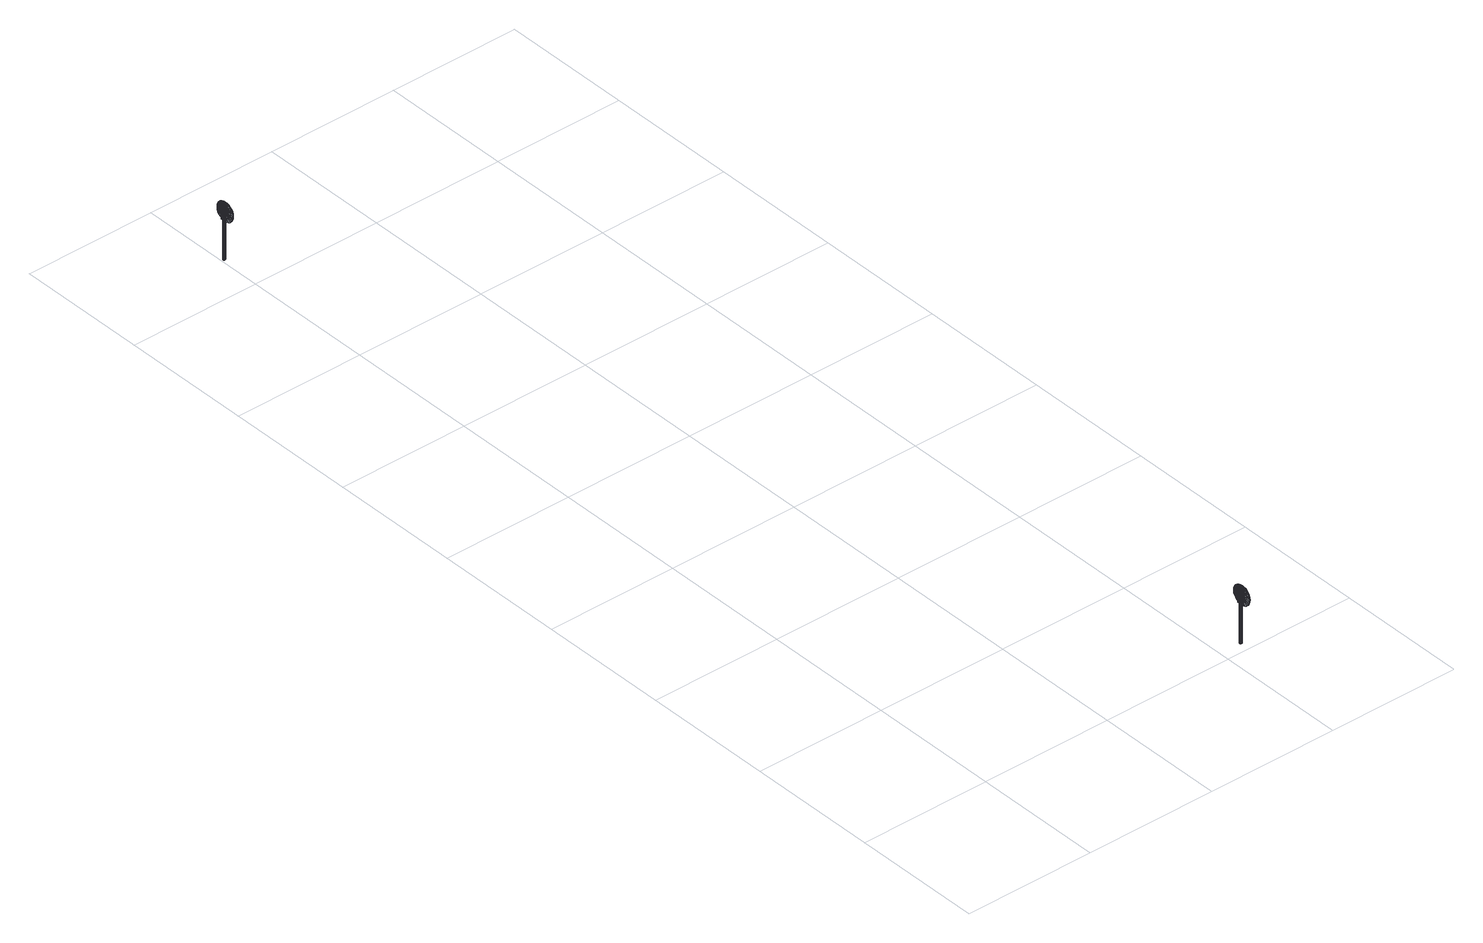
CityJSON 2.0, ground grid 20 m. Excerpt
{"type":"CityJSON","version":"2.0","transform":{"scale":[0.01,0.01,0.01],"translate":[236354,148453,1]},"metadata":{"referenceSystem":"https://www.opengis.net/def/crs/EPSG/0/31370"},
"CityObjects":{
"object1":{"type":"GenericCityObject","attributes":{"cluster":48,"mean_distance_to_centroid":0.185,"new_centroid_x":236397.02,"new_centroid_y":148454,"mean_distance_to_camera":7.12,"H1":0,"H2":0,"Z_final":108.09,"cluster2":-1,"proj_x":236401.3,"proj_y":148452.18,"id_line":52897,"bearing_l":22.98,"distance":4.65,"orientation":"left","G_obj":202.98},"geometry":[{"type":"MultiSurface","lod":"2","boundaries":[[[0,1,2]],[[2,1,3]],[[3,1,4]],[[4,1,5]],[[5,1,6]],[[1,7,6]],[[1,8,7]],[[1,9,8]],[[1,10,9]],[[1,11,10]],[[1,12,11]],[[1,13,12]],[[1,14,13]],[[15,14,1]],[[16,15,1]],[[17,16,1]],[[18,17,1]],[[0,18,1]],[[19,20,0]],[[19,0,2]],[[21,19,2]],[[21,2,3]],[[21,3,22]],[[22,3,4]],[[22,4,23]],[[23,4,5]],[[23,5,24]],[[24,5,6]],[[24,6,25]],[[25,6,7]],[[25,7,26]],[[26,7,8]],[[26,8,27]],[[8,9,27]],[[27,9,28]],[[9,10,28]],[[10,29,28]],[[10,11,29]],[[11,30,29]],[[11,12,30]],[[30,12,31]],[[31,12,13]],[[31,13,32]],[[32,13,14]],[[32,14,33]],[[33,14,15]],[[33,15,34]],[[34,15,16]],[[34,16,35]],[[35,16,17]],[[36,35,17]],[[18,36,17]],[[20,36,18]],[[20,18,0]],[[37,38,20]],[[37,20,19]],[[39,37,19]],[[21,39,19]],[[39,21,40]],[[40,21,22]],[[40,22,41]],[[41,22,23]],[[41,23,42]],[[42,23,24]],[[42,24,43]],[[43,24,25]],[[43,25,44]],[[44,25,26]],[[26,45,44]],[[26,27,45]],[[27,46,45]],[[27,28,46]],[[28,47,46]],[[28,29,47]],[[47,29,48]],[[29,30,48]],[[48,30,49]],[[49,30,31]],[[49,31,50]],[[50,31,32]],[[50,32,51]],[[51,32,33]],[[51,33,52]],[[52,33,34]],[[52,34,53]],[[53,34,35]],[[54,53,35]],[[54,35,36]],[[38,54,36]],[[38,36,20]],[[55,56,38]],[[55,38,37]],[[57,55,37]],[[57,37,39]],[[57,39,58]],[[58,39,40]],[[58,40,59]],[[59,40,41]],[[59,41,60]],[[60,41,42]],[[60,42,61]],[[61,42,43]],[[61,43,62]],[[62,43,44]],[[44,63,62]],[[44,45,63]],[[45,64,63]],[[45,46,64]],[[46,65,64]],[[46,47,65]],[[47,66,65]],[[47,48,66]],[[66,48,67]],[[67,48,49]],[[67,49,68]],[[68,49,50]],[[68,50,69]],[[69,50,51]],[[69,51,70]],[[70,51,52]],[[70,52,71]],[[71,52,53]],[[72,71,53]],[[72,53,54]],[[56,72,54]],[[56,54,38]],[[73,74,56]],[[73,56,55]],[[75,73,55]],[[75,55,57]],[[75,57,76]],[[76,57,58]],[[76,58,77]],[[77,58,59]],[[77,59,78]],[[78,59,60]],[[78,60,79]],[[79,60,61]],[[79,61,80]],[[80,61,62]],[[62,81,80]],[[62,63,81]],[[63,82,81]],[[63,64,82]],[[64,83,82]],[[64,65,83]],[[65,84,83]],[[65,66,84]],[[84,66,85]],[[85,66,67]],[[85,67,86]],[[86,67,68]],[[86,68,87]],[[87,68,69]],[[87,69,88]],[[88,69,70]],[[88,70,89]],[[89,70,71]],[[90,89,71]],[[90,71,72]],[[74,90,72]],[[74,72,56]],[[91,92,74]],[[91,74,73]],[[93,91,73]],[[93,73,75]],[[93,75,94]],[[94,75,76]],[[94,76,95]],[[95,76,77]],[[95,77,96]],[[96,77,78]],[[96,78,97]],[[97,78,79]],[[97,79,98]],[[98,79,80]],[[80,99,98]],[[80,81,99]],[[81,100,99]],[[81,82,100]],[[82,101,100]],[[82,83,101]],[[83,102,101]],[[83,84,102]],[[102,84,103]],[[103,84,85]],[[103,85,104]],[[104,85,86]],[[104,86,105]],[[105,86,87]],[[105,87,106]],[[106,87,88]],[[106,88,107]],[[107,88,89]],[[108,107,89]],[[108,89,90]],[[92,108,90]],[[92,90,74]],[[92,91,109]],[[91,93,109]],[[93,94,109]],[[94,95,109]],[[95,96,109]],[[109,96,97]],[[109,97,98]],[[109,98,99]],[[109,99,100]],[[109,100,101]],[[109,101,102]],[[109,102,103]],[[109,103,104]],[[105,109,104]],[[106,109,105]],[[107,109,106]],[[108,109,107]],[[92,109,108]],[[110,111,112]],[[113,112,114]],[[115,112,113]],[[116,112,115]],[[117,112,116]],[[118,112,117]],[[119,112,118]],[[120,112,119]],[[121,112,120]],[[122,112,121]],[[122,123,112]],[[123,110,112]],[[111,124,112]],[[124,125,112]],[[125,126,112]],[[126,127,112]],[[127,128,112]],[[128,129,112]],[[129,130,112]],[[130,131,112]],[[112,131,132]],[[131,133,132]],[[131,134,133]],[[133,134,135]],[[133,135,136]],[[135,137,136]],[[133,136,138]],[[136,139,138]],[[136,137,139]],[[137,140,139]],[[137,135,140]],[[135,141,140]],[[135,134,141]],[[134,142,141]],[[134,131,142]],[[131,143,142]],[[131,130,143]],[[143,130,144]],[[144,130,129]],[[144,129,145]],[[145,129,128]],[[145,128,146]],[[146,127,147]],[[147,127,126]],[[147,126,148]],[[148,126,125]],[[148,125,149]],[[149,125,124]],[[150,149,124]],[[150,124,111]],[[151,150,111]],[[151,111,110]],[[152,151,110]],[[152,110,123]],[[146,128,127]],[[153,123,122]],[[154,153,122]],[[154,122,121]],[[155,154,121]],[[155,121,120]],[[156,155,120]],[[156,120,119]],[[157,156,119]],[[157,119,118]],[[157,118,158]],[[158,118,117]],[[158,117,159]],[[153,152,123]],[[159,117,116]],[[159,116,160]],[[160,116,115]],[[160,115,161]],[[161,115,113]],[[161,113,162]],[[162,113,114]],[[162,114,163]],[[163,114,112]],[[163,112,164]],[[164,112,132]],[[132,165,164]],[[132,133,165]],[[133,138,165]],[[138,139,140]],[[161,162,163]],[[160,161,163]],[[159,160,163]],[[158,159,163]],[[157,158,163]],[[156,157,163]],[[155,156,163]],[[154,155,163]],[[153,154,163]],[[153,163,152]],[[152,163,151]],[[151,163,150]],[[150,163,149]],[[149,163,148]],[[148,163,147]],[[147,163,146]],[[146,163,145]],[[145,163,144]],[[144,163,143]],[[143,163,142]],[[163,164,142]],[[142,164,165]],[[142,165,141]],[[165,140,141]],[[165,138,140]],[[166,167,168]],[[168,167,169]],[[170,168,169]],[[170,169,171]],[[170,171,172]],[[172,171,173]],[[172,173,174]],[[174,173,175]],[[174,175,176]],[[176,175,177]],[[176,177,178]],[[178,177,179]],[[178,179,180]],[[180,179,181]],[[180,181,182]],[[182,181,183]],[[182,183,184]],[[184,183,185]],[[184,185,186]],[[186,185,187]],[[186,187,188]],[[188,187,189]],[[188,189,190]],[[190,189,191]],[[192,190,191]],[[192,191,193]],[[194,192,193]],[[194,193,195]],[[196,194,195]],[[196,195,197]],[[198,196,197]],[[198,197,199]],[[200,198,199]],[[200,199,201]],[[202,200,201]],[[202,201,203]],[[204,202,203]],[[204,203,205]],[[206,204,205]],[[206,205,207]],[[208,206,207]],[[208,207,209]],[[210,208,209]],[[210,209,211]],[[212,210,211]],[[212,211,213]],[[214,212,213]],[[214,213,215]],[[216,214,215]],[[216,215,217]],[[216,217,218]],[[218,217,219]],[[218,219,220]],[[220,219,221]],[[220,221,222]],[[222,221,223]],[[222,223,224]],[[224,223,225]],[[224,225,226]],[[226,225,227]],[[226,227,228]],[[228,227,229]],[[228,229,230]],[[230,229,231]],[[230,231,232]],[[232,231,233]],[[232,233,234]],[[234,233,235]],[[234,235,236]],[[236,235,237]],[[238,236,237]],[[238,237,239]],[[238,239,240]],[[240,239,241]],[[241,242,240]],[[241,243,242]],[[242,243,244]],[[244,243,245]],[[244,245,246]],[[246,245,247]],[[246,247,248]],[[248,247,249]],[[248,249,250]],[[250,249,251]],[[250,251,252]],[[252,251,253]],[[252,253,254]],[[254,253,255]],[[254,255,256]],[[256,255,257]],[[256,257,258]],[[258,257,259]],[[258,259,260]],[[260,259,261]],[[260,261,262]],[[262,261,263]],[[262,263,264]],[[264,263,265]],[[264,265,266]],[[266,265,267]],[[267,268,266]],[[267,269,268]],[[269,270,268]],[[269,271,270]],[[271,272,270]],[[271,273,272]],[[273,274,272]],[[273,275,274]],[[275,276,274]],[[275,277,276]],[[277,278,276]],[[277,279,278]],[[279,280,278]],[[279,281,280]],[[281,282,280]],[[281,283,282]],[[283,284,282]],[[283,285,284]],[[285,286,284]],[[285,287,286]],[[287,288,286]],[[287,289,288]],[[288,289,290]],[[290,289,291]],[[290,291,292]],[[292,291,293]],[[292,293,294]],[[294,293,295]],[[294,295,296]],[[296,295,297]],[[296,297,298]],[[298,297,299]],[[298,299,300]],[[300,299,301]],[[300,301,302]],[[302,301,303]],[[302,303,304]],[[304,303,305]],[[304,305,306]],[[306,305,307]],[[306,307,308]],[[308,307,309]],[[308,309,310]],[[310,309,311]],[[310,311,312]],[[312,311,313]],[[313,166,312]],[[313,167,166]],[[169,167,313]],[[169,313,171]],[[171,313,311]],[[173,171,311]],[[173,311,309]],[[175,173,309]],[[175,309,307]],[[177,175,307]],[[177,307,305]],[[179,177,305]],[[179,305,303]],[[181,179,303]],[[181,303,301]],[[183,181,301]],[[183,301,299]],[[183,299,297]],[[185,183,297]],[[185,297,295]],[[187,185,295]],[[187,295,293]],[[187,293,291]],[[189,187,291]],[[189,291,289]],[[189,289,287]],[[189,287,285]],[[191,189,285]],[[191,285,283]],[[193,191,283]],[[195,193,283]],[[195,283,281]],[[197,195,281]],[[199,197,281]],[[201,199,281]],[[201,281,279]],[[203,201,279]],[[205,203,279]],[[205,279,277]],[[205,277,207]],[[207,277,209]],[[209,277,275]],[[209,275,211]],[[211,275,273]],[[211,273,213]],[[213,273,271]],[[213,271,215]],[[215,271,269]],[[215,269,217]],[[217,269,219]],[[219,269,267]],[[219,267,221]],[[221,267,265]],[[221,265,223]],[[223,265,263]],[[223,263,225]],[[225,263,261]],[[225,261,227]],[[227,261,259]],[[227,259,229]],[[229,259,257]],[[229,257,255]],[[229,255,231]],[[231,255,253]],[[231,253,233]],[[233,253,251]],[[233,251,235]],[[251,249,235]],[[235,249,247]],[[235,247,237]],[[247,245,237]],[[237,245,243]],[[237,243,239]],[[239,243,241]],[[238,240,242]],[[168,312,166]],[[170,312,168]],[[170,310,312]],[[172,310,170]],[[172,308,310]],[[174,308,172]],[[174,306,308]],[[176,306,174]],[[176,304,306]],[[178,304,176]],[[178,302,304]],[[180,302,178]],[[180,300,302]],[[182,300,180]],[[182,298,300]],[[182,296,298]],[[184,296,182]],[[184,294,296]],[[186,294,184]],[[186,292,294]],[[186,290,292]],[[188,290,186]],[[188,288,290]],[[188,286,288]],[[188,284,286]],[[190,284,188]],[[190,282,284]],[[192,282,190]],[[194,282,192]],[[194,280,282]],[[196,280,194]],[[198,280,196]],[[200,280,198]],[[200,278,280]],[[202,278,200]],[[204,278,202]],[[204,276,278]],[[204,206,276]],[[206,208,276]],[[208,274,276]],[[208,210,274]],[[210,272,274]],[[210,212,272]],[[212,270,272]],[[212,214,270]],[[214,268,270]],[[214,216,268]],[[216,218,268]],[[218,266,268]],[[218,220,266]],[[220,264,266]],[[220,222,264]],[[222,262,264]],[[222,224,262]],[[224,260,262]],[[224,226,260]],[[226,258,260]],[[226,228,258]],[[228,256,258]],[[228,254,256]],[[228,230,254]],[[230,252,254]],[[230,232,252]],[[232,250,252]],[[232,234,250]],[[250,234,248]],[[234,246,248]],[[234,236,246]],[[246,236,244]],[[236,242,244]],[[236,238,242]],[[314,315,316]],[[316,315,317]],[[318,316,317]],[[318,317,319]],[[318,319,320]],[[320,319,321]],[[320,321,322]],[[322,321,323]],[[322,323,324]],[[324,323,325]],[[324,325,326]],[[326,325,327]],[[326,327,328]],[[328,327,329]],[[328,329,330]],[[330,329,331]],[[330,331,332]],[[332,331,333]],[[332,333,334]],[[334,333,335]],[[334,335,336]],[[336,335,337]],[[336,337,338]],[[338,337,339]],[[340,338,339]],[[340,339,341]],[[342,340,341]],[[342,341,343]],[[344,342,343]],[[344,343,345]],[[346,344,345]],[[346,345,347]],[[348,346,347]],[[348,347,349]],[[350,348,349]],[[350,349,351]],[[352,350,351]],[[352,351,353]],[[354,352,353]],[[354,353,355]],[[356,354,355]],[[356,355,357]],[[358,356,357]],[[358,357,359]],[[360,358,359]],[[360,359,361]],[[362,360,361]],[[362,361,363]],[[364,362,363]],[[364,363,365]],[[364,365,366]],[[366,365,367]],[[366,367,368]],[[368,367,369]],[[368,369,370]],[[370,369,371]],[[370,371,372]],[[372,371,373]],[[372,373,374]],[[374,373,375]],[[374,375,376]],[[376,375,377]],[[376,377,378]],[[378,377,379]],[[378,379,380]],[[380,379,381]],[[380,381,382]],[[382,381,383]],[[382,383,384]],[[384,383,385]],[[386,384,385]],[[386,385,387]],[[386,387,388]],[[388,387,389]],[[389,390,388]],[[389,391,390]],[[390,391,392]],[[392,391,393]],[[392,393,394]],[[394,393,395]],[[394,395,396]],[[396,395,397]],[[396,397,398]],[[398,397,399]],[[398,399,400]],[[400,399,401]],[[400,401,402]],[[402,401,403]],[[402,403,404]],[[404,403,405]],[[404,405,406]],[[406,405,407]],[[406,407,408]],[[408,407,409]],[[408,409,410]],[[410,409,411]],[[410,411,412]],[[412,411,413]],[[412,413,414]],[[414,413,415]],[[415,416,414]],[[415,417,416]],[[417,418,416]],[[417,419,418]],[[419,420,418]],[[419,421,420]],[[421,422,420]],[[421,423,422]],[[423,424,422]],[[423,425,424]],[[425,426,424]],[[425,427,426]],[[427,428,426]],[[427,429,428]],[[429,430,428]],[[429,431,430]],[[431,432,430]],[[431,433,432]],[[433,434,432]],[[433,435,434]],[[435,436,434]],[[435,437,436]],[[436,437,438]],[[438,437,439]],[[438,439,440]],[[440,439,441]],[[440,441,442]],[[442,441,443]],[[442,443,444]],[[444,443,445]],[[444,445,446]],[[446,445,447]],[[446,447,448]],[[448,447,449]],[[448,449,450]],[[450,449,451]],[[450,451,452]],[[452,451,453]],[[452,453,454]],[[454,453,455]],[[454,455,456]],[[456,455,457]],[[456,457,458]],[[458,457,459]],[[458,459,460]],[[460,459,461]],[[461,314,460]],[[461,315,314]],[[317,315,461]],[[317,461,319]],[[319,461,459]],[[321,319,459]],[[321,459,457]],[[323,321,457]],[[323,457,455]],[[325,323,455]],[[325,455,453]],[[327,325,453]],[[327,453,451]],[[329,327,451]],[[329,451,449]],[[331,329,449]],[[331,449,447]],[[331,447,445]],[[333,331,445]],[[333,445,443]],[[335,333,443]],[[335,443,441]],[[335,441,439]],[[337,335,439]],[[337,439,437]],[[337,437,435]],[[337,435,433]],[[339,337,433]],[[339,433,431]],[[341,339,431]],[[343,341,431]],[[343,431,429]],[[345,343,429]],[[347,345,429]],[[349,347,429]],[[349,429,427]],[[351,349,427]],[[353,351,427]],[[353,427,425]],[[353,425,355]],[[355,425,357]],[[357,425,423]],[[357,423,359]],[[359,423,421]],[[359,421,361]],[[361,421,419]],[[361,419,363]],[[363,419,417]],[[363,417,365]],[[365,417,367]],[[367,417,415]],[[367,415,369]],[[369,415,413]],[[369,413,371]],[[371,413,411]],[[371,411,373]],[[373,411,409]],[[373,409,375]],[[375,409,407]],[[375,407,377]],[[377,407,405]],[[377,405,403]],[[377,403,379]],[[379,403,401]],[[379,401,381]],[[381,401,399]],[[381,399,383]],[[399,397,383]],[[383,397,395]],[[383,395,385]],[[395,393,385]],[[385,393,391]],[[385,391,387]],[[387,391,389]],[[386,388,390]],[[316,460,314]],[[318,460,316]],[[318,458,460]],[[320,458,318]],[[320,456,458]],[[322,456,320]],[[322,454,456]],[[324,454,322]],[[324,452,454]],[[326,452,324]],[[326,450,452]],[[328,450,326]],[[328,448,450]],[[330,448,328]],[[330,446,448]],[[330,444,446]],[[332,444,330]],[[332,442,444]],[[334,442,332]],[[334,440,442]],[[334,438,440]],[[336,438,334]],[[336,436,438]],[[336,434,436]],[[336,432,434]],[[338,432,336]],[[338,430,432]],[[340,430,338]],[[342,430,340]],[[342,428,430]],[[344,428,342]],[[346,428,344]],[[348,428,346]],[[348,426,428]],[[350,426,348]],[[352,426,350]],[[352,424,426]],[[352,354,424]],[[354,356,424]],[[356,422,424]],[[356,358,422]],[[358,420,422]],[[358,360,420]],[[360,418,420]],[[360,362,418]],[[362,416,418]],[[362,364,416]],[[364,366,416]],[[366,414,416]],[[366,368,414]],[[368,412,414]],[[368,370,412]],[[370,410,412]],[[370,372,410]],[[372,408,410]],[[372,374,408]],[[374,406,408]],[[374,376,406]],[[376,404,406]],[[376,402,404]],[[376,378,402]],[[378,400,402]],[[378,380,400]],[[380,398,400]],[[380,382,398]],[[398,382,396]],[[382,394,396]],[[382,384,394]],[[394,384,392]],[[384,390,392]],[[384,386,390]]]}]},
"object2":{"type":"GenericCityObject","attributes":{"cluster":31,"mean_distance_to_centroid":0.0226,"new_centroid_x":236354.05,"new_centroid_y":148598.86,"mean_distance_to_camera":8.35,"H1":0,"H2":0,"Z_final":108.98,"cluster2":-1,"proj_x":236355.44,"proj_y":148604.04,"id_line":53401,"bearing_l":105.04,"distance":5.36,"orientation":"right","G_obj":105.04},"geometry":[{"type":"MultiSurface","lod":"2","boundaries":[[[462,463,464]],[[464,463,465]],[[465,463,466]],[[466,463,467]],[[467,463,468]],[[463,469,468]],[[463,470,469]],[[463,471,470]],[[463,472,471]],[[463,473,472]],[[463,474,473]],[[463,475,474]],[[463,476,475]],[[477,476,463]],[[478,477,463]],[[479,478,463]],[[480,479,463]],[[462,480,463]],[[481,482,462]],[[481,462,464]],[[483,481,464]],[[483,464,465]],[[483,465,484]],[[484,465,466]],[[484,466,485]],[[485,466,467]],[[485,467,486]],[[486,467,468]],[[486,468,487]],[[487,468,469]],[[487,469,488]],[[488,469,470]],[[488,470,489]],[[470,471,489]],[[489,471,490]],[[471,472,490]],[[472,491,490]],[[472,473,491]],[[473,492,491]],[[473,474,492]],[[492,474,493]],[[493,474,475]],[[493,475,494]],[[494,475,476]],[[494,476,495]],[[495,476,477]],[[495,477,496]],[[496,477,478]],[[496,478,497]],[[497,478,479]],[[498,497,479]],[[480,498,479]],[[482,498,480]],[[482,480,462]],[[499,500,482]],[[499,482,481]],[[501,499,481]],[[483,501,481]],[[501,483,502]],[[502,483,484]],[[502,484,503]],[[503,484,485]],[[503,485,504]],[[504,485,486]],[[504,486,505]],[[505,486,487]],[[505,487,506]],[[506,487,488]],[[488,507,506]],[[488,489,507]],[[489,508,507]],[[489,490,508]],[[490,509,508]],[[490,491,509]],[[509,491,510]],[[491,492,510]],[[510,492,511]],[[511,492,493]],[[511,493,512]],[[512,493,494]],[[512,494,513]],[[513,494,495]],[[513,495,514]],[[514,495,496]],[[514,496,515]],[[515,496,497]],[[516,515,497]],[[516,497,498]],[[500,516,498]],[[500,498,482]],[[517,518,500]],[[517,500,499]],[[519,517,499]],[[519,499,501]],[[519,501,520]],[[520,501,502]],[[520,502,521]],[[521,502,503]],[[521,503,522]],[[522,503,504]],[[522,504,523]],[[523,504,505]],[[523,505,524]],[[524,505,506]],[[506,525,524]],[[506,507,525]],[[507,526,525]],[[507,508,526]],[[508,527,526]],[[508,509,527]],[[509,528,527]],[[509,510,528]],[[528,510,529]],[[529,510,511]],[[529,511,530]],[[530,511,512]],[[530,512,531]],[[531,512,513]],[[531,513,532]],[[532,513,514]],[[532,514,533]],[[533,514,515]],[[534,533,515]],[[534,515,516]],[[518,534,516]],[[518,516,500]],[[535,536,518]],[[535,518,517]],[[537,535,517]],[[537,517,519]],[[537,519,538]],[[538,519,520]],[[538,520,539]],[[539,520,521]],[[539,521,540]],[[540,521,522]],[[540,522,541]],[[541,522,523]],[[541,523,542]],[[542,523,524]],[[524,543,542]],[[524,525,543]],[[525,544,543]],[[525,526,544]],[[526,545,544]],[[526,527,545]],[[527,546,545]],[[527,528,546]],[[546,528,547]],[[547,528,529]],[[547,529,548]],[[548,529,530]],[[548,530,549]],[[549,530,531]],[[549,531,550]],[[550,531,532]],[[550,532,551]],[[551,532,533]],[[552,551,533]],[[552,533,534]],[[536,552,534]],[[536,534,518]],[[553,554,536]],[[553,536,535]],[[555,553,535]],[[555,535,537]],[[555,537,556]],[[556,537,538]],[[556,538,557]],[[557,538,539]],[[557,539,558]],[[558,539,540]],[[558,540,559]],[[559,540,541]],[[559,541,560]],[[560,541,542]],[[542,561,560]],[[542,543,561]],[[543,562,561]],[[543,544,562]],[[544,563,562]],[[544,545,563]],[[545,564,563]],[[545,546,564]],[[564,546,565]],[[565,546,547]],[[565,547,566]],[[566,547,548]],[[566,548,567]],[[567,548,549]],[[567,549,568]],[[568,549,550]],[[568,550,569]],[[569,550,551]],[[570,569,551]],[[570,551,552]],[[554,570,552]],[[554,552,536]],[[554,553,571]],[[553,555,571]],[[555,556,571]],[[556,557,571]],[[557,558,571]],[[571,558,559]],[[571,559,560]],[[571,560,561]],[[571,561,562]],[[571,562,563]],[[571,563,564]],[[571,564,565]],[[571,565,566]],[[567,571,566]],[[568,571,567]],[[569,571,568]],[[570,571,569]],[[554,571,570]],[[572,573,574]],[[575,574,576]],[[577,574,575]],[[578,574,577]],[[579,574,578]],[[580,574,579]],[[581,574,580]],[[582,574,581]],[[583,574,582]],[[584,574,583]],[[584,585,574]],[[585,572,574]],[[573,586,574]],[[586,587,574]],[[587,588,574]],[[588,589,574]],[[589,590,574]],[[590,591,574]],[[591,592,574]],[[592,593,574]],[[574,593,594]],[[593,595,594]],[[593,596,595]],[[595,596,597]],[[595,597,598]],[[597,599,598]],[[595,598,600]],[[598,601,600]],[[598,599,601]],[[599,602,601]],[[599,597,602]],[[597,603,602]],[[597,596,603]],[[596,604,603]],[[596,593,604]],[[593,605,604]],[[593,592,605]],[[605,592,606]],[[606,592,591]],[[606,591,607]],[[607,591,590]],[[607,590,608]],[[608,589,609]],[[609,589,588]],[[609,588,610]],[[610,588,587]],[[610,587,611]],[[611,587,586]],[[612,611,586]],[[612,586,573]],[[613,612,573]],[[613,573,572]],[[614,613,572]],[[614,572,585]],[[608,590,589]],[[615,585,584]],[[616,615,584]],[[616,584,583]],[[617,616,583]],[[617,583,582]],[[618,617,582]],[[618,582,581]],[[619,618,581]],[[619,581,580]],[[619,580,620]],[[620,580,579]],[[620,579,621]],[[615,614,585]],[[621,579,578]],[[621,578,622]],[[622,578,577]],[[622,577,623]],[[623,577,575]],[[623,575,624]],[[624,575,576]],[[624,576,625]],[[625,576,574]],[[625,574,626]],[[626,574,594]],[[594,627,626]],[[594,595,627]],[[595,600,627]],[[600,601,602]],[[623,624,625]],[[622,623,625]],[[621,622,625]],[[620,621,625]],[[619,620,625]],[[618,619,625]],[[617,618,625]],[[616,617,625]],[[615,616,625]],[[615,625,614]],[[614,625,613]],[[613,625,612]],[[612,625,611]],[[611,625,610]],[[610,625,609]],[[609,625,608]],[[608,625,607]],[[607,625,606]],[[606,625,605]],[[605,625,604]],[[625,626,604]],[[604,626,627]],[[604,627,603]],[[627,602,603]],[[627,600,602]],[[628,629,630]],[[630,629,631]],[[632,630,631]],[[632,631,633]],[[632,633,634]],[[634,633,635]],[[634,635,636]],[[636,635,637]],[[636,637,638]],[[638,637,639]],[[638,639,640]],[[640,639,641]],[[640,641,642]],[[642,641,643]],[[642,643,644]],[[644,643,645]],[[644,645,646]],[[646,645,647]],[[646,647,648]],[[648,647,649]],[[648,649,650]],[[650,649,651]],[[650,651,652]],[[652,651,653]],[[654,652,653]],[[654,653,655]],[[656,654,655]],[[656,655,657]],[[658,656,657]],[[658,657,659]],[[660,658,659]],[[660,659,661]],[[662,660,661]],[[662,661,663]],[[664,662,663]],[[664,663,665]],[[666,664,665]],[[666,665,667]],[[668,666,667]],[[668,667,669]],[[670,668,669]],[[670,669,671]],[[672,670,671]],[[672,671,673]],[[674,672,673]],[[674,673,675]],[[676,674,675]],[[676,675,677]],[[678,676,677]],[[678,677,679]],[[678,679,680]],[[680,679,681]],[[680,681,682]],[[682,681,683]],[[682,683,684]],[[684,683,685]],[[684,685,686]],[[686,685,687]],[[686,687,688]],[[688,687,689]],[[688,689,690]],[[690,689,691]],[[690,691,692]],[[692,691,693]],[[692,693,694]],[[694,693,695]],[[694,695,696]],[[696,695,697]],[[696,697,698]],[[698,697,699]],[[698,699,700]],[[700,699,701]],[[702,700,701]],[[702,701,703]],[[702,703,704]],[[704,703,705]],[[705,706,704]],[[705,707,706]],[[706,707,708]],[[708,707,709]],[[708,709,710]],[[710,709,711]],[[710,711,712]],[[712,711,713]],[[712,713,714]],[[714,713,715]],[[714,715,716]],[[716,715,717]],[[716,717,718]],[[718,717,719]],[[718,719,720]],[[720,719,721]],[[720,721,722]],[[722,721,723]],[[722,723,724]],[[724,723,725]],[[724,725,726]],[[726,725,727]],[[726,727,728]],[[728,727,729]],[[728,729,730]],[[730,729,731]],[[731,732,730]],[[731,733,732]],[[733,734,732]],[[733,735,734]],[[735,736,734]],[[735,737,736]],[[737,738,736]],[[737,739,738]],[[739,740,738]],[[739,741,740]],[[741,742,740]],[[741,743,742]],[[743,744,742]],[[743,745,744]],[[745,746,744]],[[745,747,746]],[[747,748,746]],[[747,749,748]],[[749,750,748]],[[749,751,750]],[[751,752,750]],[[751,753,752]],[[752,753,754]],[[754,753,755]],[[754,755,756]],[[756,755,757]],[[756,757,758]],[[758,757,759]],[[758,759,760]],[[760,759,761]],[[760,761,762]],[[762,761,763]],[[762,763,764]],[[764,763,765]],[[764,765,766]],[[766,765,767]],[[766,767,768]],[[768,767,769]],[[768,769,770]],[[770,769,771]],[[770,771,772]],[[772,771,773]],[[772,773,774]],[[774,773,775]],[[775,628,774]],[[775,629,628]],[[631,629,775]],[[631,775,633]],[[633,775,773]],[[635,633,773]],[[635,773,771]],[[637,635,771]],[[637,771,769]],[[639,637,769]],[[639,769,767]],[[641,639,767]],[[641,767,765]],[[643,641,765]],[[643,765,763]],[[645,643,763]],[[645,763,761]],[[645,761,759]],[[647,645,759]],[[647,759,757]],[[649,647,757]],[[649,757,755]],[[651,649,755]],[[651,755,753]],[[651,753,751]],[[651,751,749]],[[653,651,749]],[[653,749,747]],[[655,653,747]],[[657,655,747]],[[657,747,745]],[[659,657,745]],[[661,659,745]],[[663,661,745]],[[663,745,743]],[[665,663,743]],[[667,665,743]],[[667,743,741]],[[667,741,669]],[[669,741,671]],[[671,741,739]],[[671,739,673]],[[673,739,737]],[[673,737,675]],[[675,737,735]],[[675,735,677]],[[677,735,733]],[[677,733,679]],[[679,733,681]],[[681,733,731]],[[681,731,683]],[[683,731,685]],[[685,731,729]],[[685,729,687]],[[687,729,727]],[[687,727,689]],[[689,727,725]],[[689,725,691]],[[691,725,723]],[[691,723,693]],[[693,723,721]],[[693,721,719]],[[693,719,695]],[[695,719,717]],[[695,717,697]],[[697,717,715]],[[697,715,699]],[[715,713,699]],[[699,713,711]],[[699,711,701]],[[711,709,701]],[[701,709,707]],[[701,707,703]],[[703,707,705]],[[702,704,706]],[[630,774,628]],[[632,774,630]],[[632,772,774]],[[634,772,632]],[[634,770,772]],[[636,770,634]],[[636,768,770]],[[638,768,636]],[[638,766,768]],[[640,766,638]],[[640,764,766]],[[642,764,640]],[[642,762,764]],[[644,762,642]],[[644,760,762]],[[644,758,760]],[[646,758,644]],[[646,756,758]],[[648,756,646]],[[648,754,756]],[[650,754,648]],[[650,752,754]],[[650,750,752]],[[650,748,750]],[[652,748,650]],[[652,746,748]],[[654,746,652]],[[656,746,654]],[[656,744,746]],[[658,744,656]],[[660,744,658]],[[662,744,660]],[[662,742,744]],[[664,742,662]],[[666,742,664]],[[666,740,742]],[[666,668,740]],[[668,670,740]],[[670,738,740]],[[670,672,738]],[[672,736,738]],[[672,674,736]],[[674,734,736]],[[674,676,734]],[[676,732,734]],[[676,678,732]],[[678,680,732]],[[680,730,732]],[[680,682,730]],[[682,684,730]],[[684,728,730]],[[684,686,728]],[[686,726,728]],[[686,688,726]],[[688,724,726]],[[688,690,724]],[[690,722,724]],[[690,692,722]],[[692,720,722]],[[692,718,720]],[[692,694,718]],[[694,716,718]],[[694,696,716]],[[696,714,716]],[[696,698,714]],[[714,698,712]],[[698,710,712]],[[698,700,710]],[[710,700,708]],[[700,706,708]],[[700,702,706]],[[776,777,778]],[[778,777,779]],[[780,778,779]],[[780,779,781]],[[780,781,782]],[[782,781,783]],[[782,783,784]],[[784,783,785]],[[784,785,786]],[[786,785,787]],[[786,787,788]],[[788,787,789]],[[788,789,790]],[[790,789,791]],[[790,791,792]],[[792,791,793]],[[792,793,794]],[[794,793,795]],[[794,795,796]],[[796,795,797]],[[796,797,798]],[[798,797,799]],[[798,799,800]],[[800,799,801]],[[802,800,801]],[[802,801,803]],[[804,802,803]],[[804,803,805]],[[806,804,805]],[[806,805,807]],[[808,806,807]],[[808,807,809]],[[810,808,809]],[[810,809,811]],[[812,810,811]],[[812,811,813]],[[814,812,813]],[[814,813,815]],[[816,814,815]],[[816,815,817]],[[818,816,817]],[[818,817,819]],[[820,818,819]],[[820,819,821]],[[822,820,821]],[[822,821,823]],[[824,822,823]],[[824,823,825]],[[826,824,825]],[[826,825,827]],[[826,827,828]],[[828,827,829]],[[828,829,830]],[[830,829,831]],[[830,831,832]],[[832,831,833]],[[832,833,834]],[[834,833,835]],[[834,835,836]],[[836,835,837]],[[836,837,838]],[[838,837,839]],[[838,839,840]],[[840,839,841]],[[840,841,842]],[[842,841,843]],[[842,843,844]],[[844,843,845]],[[844,845,846]],[[846,845,847]],[[846,847,848]],[[848,847,849]],[[850,848,849]],[[850,849,851]],[[850,851,852]],[[852,851,853]],[[853,854,852]],[[853,855,854]],[[854,855,856]],[[856,855,857]],[[856,857,858]],[[858,857,859]],[[858,859,860]],[[860,859,861]],[[860,861,862]],[[862,861,863]],[[862,863,864]],[[864,863,865]],[[864,865,866]],[[866,865,867]],[[866,867,868]],[[868,867,869]],[[868,869,870]],[[870,869,871]],[[870,871,872]],[[872,871,873]],[[872,873,874]],[[874,873,875]],[[874,875,876]],[[876,875,877]],[[876,877,878]],[[878,877,879]],[[879,880,878]],[[879,881,880]],[[881,882,880]],[[881,883,882]],[[883,884,882]],[[883,885,884]],[[885,886,884]],[[885,887,886]],[[887,888,886]],[[887,889,888]],[[889,890,888]],[[889,891,890]],[[891,892,890]],[[891,893,892]],[[893,894,892]],[[893,895,894]],[[895,896,894]],[[895,897,896]],[[897,898,896]],[[897,899,898]],[[899,900,898]],[[899,901,900]],[[900,901,902]],[[902,901,903]],[[902,903,904]],[[904,903,905]],[[904,905,906]],[[906,905,907]],[[906,907,908]],[[908,907,909]],[[908,909,910]],[[910,909,911]],[[910,911,912]],[[912,911,913]],[[912,913,914]],[[914,913,915]],[[914,915,916]],[[916,915,917]],[[916,917,918]],[[918,917,919]],[[918,919,920]],[[920,919,921]],[[920,921,922]],[[922,921,923]],[[923,776,922]],[[923,777,776]],[[779,777,923]],[[779,923,781]],[[781,923,921]],[[783,781,921]],[[783,921,919]],[[785,783,919]],[[785,919,917]],[[787,785,917]],[[787,917,915]],[[789,787,915]],[[789,915,913]],[[791,789,913]],[[791,913,911]],[[793,791,911]],[[793,911,909]],[[793,909,907]],[[795,793,907]],[[795,907,905]],[[797,795,905]],[[797,905,903]],[[799,797,903]],[[799,903,901]],[[799,901,899]],[[799,899,897]],[[801,799,897]],[[801,897,895]],[[803,801,895]],[[805,803,895]],[[805,895,893]],[[807,805,893]],[[809,807,893]],[[811,809,893]],[[811,893,891]],[[813,811,891]],[[815,813,891]],[[815,891,889]],[[815,889,817]],[[817,889,819]],[[819,889,887]],[[819,887,821]],[[821,887,885]],[[821,885,823]],[[823,885,883]],[[823,883,825]],[[825,883,881]],[[825,881,827]],[[827,881,829]],[[829,881,879]],[[829,879,831]],[[831,879,833]],[[833,879,877]],[[833,877,835]],[[835,877,875]],[[835,875,837]],[[837,875,873]],[[837,873,839]],[[839,873,871]],[[839,871,841]],[[841,871,869]],[[841,869,867]],[[841,867,843]],[[843,867,865]],[[843,865,845]],[[845,865,863]],[[845,863,847]],[[863,861,847]],[[847,861,859]],[[847,859,849]],[[859,857,849]],[[849,857,855]],[[849,855,851]],[[851,855,853]],[[850,852,854]],[[778,922,776]],[[780,922,778]],[[780,920,922]],[[782,920,780]],[[782,918,920]],[[784,918,782]],[[784,916,918]],[[786,916,784]],[[786,914,916]],[[788,914,786]],[[788,912,914]],[[790,912,788]],[[790,910,912]],[[792,910,790]],[[792,908,910]],[[792,906,908]],[[794,906,792]],[[794,904,906]],[[796,904,794]],[[796,902,904]],[[798,902,796]],[[798,900,902]],[[798,898,900]],[[798,896,898]],[[800,896,798]],[[800,894,896]],[[802,894,800]],[[804,894,802]],[[804,892,894]],[[806,892,804]],[[808,892,806]],[[810,892,808]],[[810,890,892]],[[812,890,810]],[[814,890,812]],[[814,888,890]],[[814,816,888]],[[816,818,888]],[[818,886,888]],[[818,820,886]],[[820,884,886]],[[820,822,884]],[[822,882,884]],[[822,824,882]],[[824,880,882]],[[824,826,880]],[[826,828,880]],[[828,878,880]],[[828,830,878]],[[830,832,878]],[[832,876,878]],[[832,834,876]],[[834,874,876]],[[834,836,874]],[[836,872,874]],[[836,838,872]],[[838,870,872]],[[838,840,870]],[[840,868,870]],[[840,866,868]],[[840,842,866]],[[842,864,866]],[[842,844,864]],[[844,862,864]],[[844,846,862]],[[862,846,860]],[[846,858,860]],[[846,848,858]],[[858,848,856]],[[848,854,856]],[[848,850,854]]]}]}
},
"vertices":[
[4347,177,1],[4347,160,1],[4342,176,1],[4336,173,1],[4333,168,1],[4331,163,1],[4331,157,1],[4333,152,1],[4336,147,1],[4342,144,1],[4347,143,1],[4353,144,1],[4358,147,1],[4362,152,1],[4364,157,1],[4364,163,1],[4362,168,1],[4358,173,1],[4353,176,1],[4342,176,150],[4347,177,150],[4336,173,150],[4333,168,150],[4331,163,150],[4331,157,150],[4333,152,150],[4336,147,150],[4342,144,150],[4347,143,150],[4353,144,150],[4358,147,150],[4362,152,150],[4364,157,150],[4364,163,150],[4362,168,150],[4358,173,150],[4353,176,150],[4342,176,299],[4347,177,299],[4336,173,299],[4333,168,299],[4331,163,299],[4331,157,299],[4333,152,299],[4336,147,299],[4342,144,299],[4347,143,299],[4353,144,299],[4358,147,299],[4362,152,299],[4364,157,299],[4364,163,299],[4362,168,299],[4358,173,299],[4353,176,299],[4342,176,448],[4347,177,448],[4336,173,448],[4333,168,448],[4331,163,448],[4331,157,448],[4333,152,448],[4336,147,448],[4342,144,448],[4347,143,448],[4353,144,448],[4358,147,448],[4362,152,448],[4364,157,448],[4364,163,448],[4362,168,448],[4358,173,448],[4353,176,448],[4342,176,597],[4347,177,597],[4336,173,597],[4333,168,597],[4331,163,597],[4331,157,597],[4333,152,597],[4336,147,597],[4342,144,597],[4347,143,597],[4353,144,597],[4358,147,597],[4362,152,597],[4364,157,597],[4364,163,597],[4362,168,597],[4358,173,597],[4353,176,597],[4342,176,746],[4347,177,746],[4336,173,746],[4333,168,746],[4331,163,746],[4331,157,746],[4333,152,746],[4336,147,746],[4342,144,746],[4347,143,746],[4353,144,746],[4358,147,746],[4362,152,746],[4364,157,746],[4364,163,746],[4362,168,746],[4358,173,746],[4353,176,746],[4347,160,746],[4365,97,593],[4365,69,610],[4360,281,822],[4361,310,763],[4361,299,794],[4362,314,728],[4362,310,694],[4363,299,662],[4364,281,634],[4364,258,610],[4365,230,593],[4365,198,581],[4365,163,577],[4365,129,581],[4364,45,634],[4364,28,662],[4364,16,694],[4363,12,728],[4362,16,763],[4362,28,794],[4361,45,822],[4361,69,846],[4360,258,846],[4360,229,864],[4360,97,864],[4360,129,875],[4360,198,875],[4360,163,879],[4370,198,875],[4370,163,879],[4370,129,875],[4371,97,864],[4371,69,846],[4372,45,823],[4372,28,795],[4373,16,763],[4373,12,728],[4374,16,694],[4375,28,662],[4375,45,634],[4375,69,611],[4375,97,593],[4376,129,581],[4376,163,577],[4375,198,581],[4375,230,593],[4375,258,611],[4374,281,634],[4374,299,662],[4373,310,694],[4372,314,728],[4372,310,763],[4371,299,795],[4371,281,823],[4370,258,846],[4370,230,864],[4369,215,652],[4369,215,632],[4352,215,652],[4352,215,632],[4352,205,652],[4352,205,632],[4341,201,652],[4341,201,632],[4339,201,652],[4339,201,632],[4338,200,652],[4338,200,632],[4336,199,652],[4336,199,632],[4334,198,652],[4334,198,632],[4333,197,652],[4333,197,632],[4331,196,652],[4331,196,632],[4329,195,652],[4329,195,632],[4325,191,652],[4325,191,632],[4323,190,652],[4323,190,632],[4322,189,652],[4322,189,632],[4321,187,652],[4321,187,632],[4320,185,652],[4320,185,632],[4320,184,652],[4320,184,632],[4319,182,652],[4319,182,632],[4319,180,652],[4319,180,632],[4320,163,652],[4320,163,632],[4321,153,652],[4321,153,632],[4321,151,652],[4321,151,632],[4322,148,652],[4322,148,632],[4323,146,652],[4323,146,632],[4325,144,652],[4325,144,632],[4326,142,652],[4326,142,632],[4328,141,652],[4328,141,632],[4330,139,652],[4330,139,632],[4333,138,652],[4333,138,632],[4335,137,652],[4335,137,632],[4337,136,652],[4337,136,632],[4340,135,652],[4340,135,632],[4342,135,652],[4342,135,632],[4345,134,652],[4345,134,632],[4348,134,652],[4348,134,632],[4354,134,652],[4354,134,632],[4355,122,652],[4355,122,632],[4369,121,652],[4369,121,632],[4369,136,652],[4369,136,632],[4359,143,652],[4359,143,632],[4351,143,652],[4351,143,632],[4349,143,652],[4349,143,632],[4347,143,652],[4347,143,632],[4346,143,652],[4346,143,632],[4344,143,652],[4344,143,632],[4342,144,652],[4342,144,632],[4341,144,652],[4341,144,632],[4339,144,652],[4339,144,632],[4337,145,652],[4337,145,632],[4336,146,652],[4336,146,632],[4335,147,652],[4335,147,632],[4334,148,652],[4334,148,632],[4333,149,652],[4333,149,632],[4333,151,652],[4333,151,632],[4332,152,652],[4332,152,632],[4331,162,652],[4331,162,632],[4332,180,652],[4332,180,632],[4332,181,652],[4332,181,632],[4332,183,652],[4332,183,632],[4332,184,652],[4332,184,632],[4333,185,652],[4333,185,632],[4334,185,652],[4334,185,632],[4335,186,652],[4335,186,632],[4335,187,652],[4335,187,632],[4336,187,652],[4336,187,632],[4337,187,652],[4337,187,632],[4338,188,652],[4338,188,632],[4339,188,652],[4339,188,632],[4340,189,652],[4340,189,632],[4341,189,652],[4341,189,632],[4342,189,652],[4342,189,632],[4344,190,652],[4344,190,632],[4354,192,652],[4354,192,632],[4366,198,652],[4366,198,632],[4365,215,737],[4365,215,717],[4348,215,737],[4348,215,717],[4348,205,737],[4348,205,717],[4337,201,737],[4337,201,717],[4335,201,737],[4335,201,717],[4334,200,737],[4334,200,717],[4332,199,737],[4332,199,717],[4330,198,737],[4330,198,717],[4329,197,737],[4329,197,717],[4327,196,737],[4327,196,717],[4325,195,737],[4325,195,717],[4320,191,737],[4320,191,717],[4319,190,737],[4319,190,717],[4318,189,737],[4318,189,717],[4317,187,737],[4317,187,717],[4316,185,737],[4316,185,717],[4316,184,737],[4316,184,717],[4315,182,737],[4315,182,717],[4315,180,737],[4315,180,717],[4316,163,737],[4316,163,717],[4317,153,737],[4317,153,717],[4317,151,737],[4317,151,717],[4318,148,737],[4318,148,717],[4319,146,737],[4319,146,717],[4321,144,737],[4321,144,717],[4322,142,737],[4322,142,717],[4324,141,737],[4324,141,717],[4326,139,737],[4326,139,717],[4329,138,737],[4329,138,717],[4331,137,737],[4331,137,717],[4333,136,737],[4333,136,717],[4336,135,737],[4336,135,717],[4338,135,737],[4338,135,717],[4341,134,737],[4341,134,717],[4344,134,737],[4344,134,717],[4350,134,737],[4350,134,717],[4351,122,737],[4351,122,717],[4365,121,737],[4365,121,717],[4365,136,737],[4365,136,717],[4355,143,737],[4355,143,717],[4347,143,737],[4347,143,717],[4345,143,737],[4345,143,717],[4343,143,737],[4343,143,717],[4342,143,737],[4342,143,717],[4340,143,737],[4340,143,717],[4338,144,737],[4338,144,717],[4337,144,737],[4337,144,717],[4335,144,737],[4335,144,717],[4333,145,737],[4333,145,717],[4332,146,737],[4332,146,717],[4331,147,737],[4331,147,717],[4330,148,737],[4330,148,717],[4329,149,737],[4329,149,717],[4329,151,737],[4329,151,717],[4328,152,737],[4328,152,717],[4327,162,737],[4327,162,717],[4328,180,737],[4328,180,717],[4328,181,737],[4328,181,717],[4328,183,737],[4328,183,717],[4328,184,737],[4328,184,717],[4329,185,737],[4329,185,717],[4330,185,737],[4330,185,717],[4330,186,737],[4330,186,717],[4331,187,737],[4331,187,717],[4332,187,737],[4332,187,717],[4333,187,737],[4333,187,717],[4334,188,737],[4334,188,717],[4335,188,737],[4335,188,717],[4336,189,737],[4336,189,717],[4337,189,737],[4337,189,717],[4338,189,737],[4338,189,717],[4340,190,737],[4340,190,717],[4350,192,737],[4350,192,717],[4362,198,737],[4362,198,717],
[50,14663,1],[50,14646,1],[44,14662,1],[39,14659,1],[36,14655,1],[34,14649,1],[34,14644,1],[36,14638,1],[39,14634,1],[44,14631,1],[50,14630,1],[56,14631,1],[61,14634,1],[65,14638,1],[67,14644,1],[67,14649,1],[65,14655,1],[61,14659,1],[56,14662,1],[44,14662,150],[50,14663,150],[39,14659,150],[36,14655,150],[34,14649,150],[34,14644,150],[36,14638,150],[39,14634,150],[44,14631,150],[50,14630,150],[56,14631,150],[61,14634,150],[65,14638,150],[67,14644,150],[67,14649,150],[65,14655,150],[61,14659,150],[56,14662,150],[44,14662,299],[50,14663,299],[39,14659,299],[36,14655,299],[34,14649,299],[34,14644,299],[36,14638,299],[39,14634,299],[44,14631,299],[50,14630,299],[56,14631,299],[61,14634,299],[65,14638,299],[67,14644,299],[67,14649,299],[65,14655,299],[61,14659,299],[56,14662,299],[44,14662,448],[50,14663,448],[39,14659,448],[36,14655,448],[34,14649,448],[34,14644,448],[36,14638,448],[39,14634,448],[44,14631,448],[50,14630,448],[56,14631,448],[61,14634,448],[65,14638,448],[67,14644,448],[67,14649,448],[65,14655,448],[61,14659,448],[56,14662,448],[44,14662,597],[50,14663,597],[39,14659,597],[36,14655,597],[34,14649,597],[34,14644,597],[36,14638,597],[39,14634,597],[44,14631,597],[50,14630,597],[56,14631,597],[61,14634,597],[65,14638,597],[67,14644,597],[67,14649,597],[65,14655,597],[61,14659,597],[56,14662,597],[44,14662,746],[50,14663,746],[39,14659,746],[36,14655,746],[34,14649,746],[34,14644,746],[36,14638,746],[39,14634,746],[44,14631,746],[50,14630,746],[56,14631,746],[61,14634,746],[65,14638,746],[67,14644,746],[67,14649,746],[65,14655,746],[61,14659,746],[56,14662,746],[50,14646,746],[68,14583,593],[68,14555,610],[63,14767,822],[64,14797,763],[64,14785,794],[65,14801,728],[65,14797,694],[66,14785,662],[66,14767,634],[67,14744,610],[67,14716,593],[68,14684,581],[68,14650,577],[68,14615,581],[67,14532,634],[67,14514,662],[66,14503,694],[66,14499,728],[65,14503,763],[65,14514,794],[64,14532,822],[63,14555,846],[63,14744,846],[63,14716,864],[63,14583,864],[63,14615,875],[62,14684,875],[63,14650,879],[73,14684,875],[73,14650,879],[73,14615,875],[74,14583,864],[74,14555,846],[74,14532,823],[75,14514,795],[76,14503,763],[76,14499,728],[77,14503,694],[77,14514,662],[78,14532,634],[78,14555,611],[78,14583,593],[78,14615,581],[78,14650,577],[78,14684,581],[78,14716,593],[77,14744,611],[77,14767,634],[76,14785,662],[76,14797,694],[75,14801,728],[75,14797,763],[74,14785,795],[74,14767,823],[73,14744,846],[73,14716,864],[72,14702,652],[72,14702,632],[55,14701,652],[55,14701,632],[55,14692,652],[55,14692,632],[44,14688,652],[44,14688,632],[42,14687,652],[42,14687,632],[40,14686,652],[40,14686,632],[39,14685,652],[39,14685,632],[37,14684,652],[37,14684,632],[35,14683,652],[35,14683,632],[34,14682,652],[34,14682,632],[32,14681,652],[32,14681,632],[27,14678,652],[27,14678,632],[26,14676,652],[26,14676,632],[25,14675,652],[25,14675,632],[24,14674,652],[24,14674,632],[23,14672,652],[23,14672,632],[22,14670,652],[22,14670,632],[22,14669,652],[22,14669,632],[22,14667,652],[22,14667,632],[22,14649,652],[22,14649,632],[24,14640,652],[24,14640,632],[24,14637,652],[24,14637,632],[25,14635,652],[25,14635,632],[26,14633,652],[26,14633,632],[27,14631,652],[27,14631,632],[29,14629,652],[29,14629,632],[31,14627,652],[31,14627,632],[33,14626,652],[33,14626,632],[33,14625,652],[33,14625,632],[35,14624,652],[35,14624,632],[38,14623,652],[38,14623,632],[40,14622,652],[40,14622,632],[43,14621,652],[43,14621,632],[45,14621,652],[45,14621,632],[48,14621,652],[48,14621,632],[51,14620,652],[51,14620,632],[56,14620,652],[56,14620,632],[57,14608,652],[57,14608,632],[72,14607,652],[72,14607,632],[72,14623,652],[72,14623,632],[62,14630,652],[62,14630,632],[53,14629,652],[53,14629,632],[52,14629,652],[52,14629,632],[50,14629,652],[50,14629,632],[48,14630,652],[48,14630,632],[47,14630,652],[47,14630,632],[45,14630,652],[45,14630,632],[43,14630,652],[43,14630,632],[42,14631,652],[42,14631,632],[40,14631,652],[40,14631,632],[39,14632,652],[39,14632,632],[38,14633,652],[38,14633,632],[37,14634,652],[37,14634,632],[36,14636,652],[36,14636,632],[36,14637,652],[36,14637,632],[35,14639,652],[35,14639,632],[34,14648,652],[34,14648,632],[34,14667,652],[34,14667,632],[34,14668,652],[34,14668,632],[35,14669,652],[35,14669,632],[35,14670,652],[35,14670,632],[36,14671,652],[36,14671,632],[36,14672,652],[36,14672,632],[37,14673,652],[37,14673,632],[38,14673,652],[38,14673,632],[39,14674,652],[39,14674,632],[41,14674,652],[41,14674,632],[42,14675,652],[42,14675,632],[43,14675,652],[43,14675,632],[44,14676,652],[44,14676,632],[45,14676,652],[45,14676,632],[46,14676,652],[46,14676,632],[57,14678,652],[57,14678,632],[69,14685,652],[69,14685,632],[68,14702,737],[68,14702,717],[51,14701,737],[51,14701,717],[51,14692,737],[51,14692,717],[40,14688,737],[40,14688,717],[38,14687,737],[38,14687,717],[36,14686,737],[36,14686,717],[35,14685,737],[35,14685,717],[33,14684,737],[33,14684,717],[31,14683,737],[31,14683,717],[30,14682,737],[30,14682,717],[28,14681,737],[28,14681,717],[23,14678,737],[23,14678,717],[22,14676,737],[22,14676,717],[21,14675,737],[21,14675,717],[20,14674,737],[20,14674,717],[19,14672,737],[19,14672,717],[18,14670,737],[18,14670,717],[18,14669,737],[18,14669,717],[18,14667,737],[18,14667,717],[18,14649,737],[18,14649,717],[20,14640,737],[20,14640,717],[20,14637,737],[20,14637,717],[21,14635,737],[21,14635,717],[22,14633,737],[22,14633,717],[23,14631,737],[23,14631,717],[25,14629,737],[25,14629,717],[27,14627,737],[27,14627,717],[29,14626,737],[29,14626,717],[29,14625,737],[29,14625,717],[31,14624,737],[31,14624,717],[34,14623,737],[34,14623,717],[36,14622,737],[36,14622,717],[39,14621,737],[39,14621,717],[41,14621,737],[41,14621,717],[44,14621,737],[44,14621,717],[46,14620,737],[46,14620,717],[52,14620,737],[52,14620,717],[53,14608,737],[53,14608,717],[68,14607,737],[68,14607,717],[68,14623,737],[68,14623,717],[57,14630,737],[57,14630,717],[49,14629,737],[49,14629,717],[48,14629,737],[48,14629,717],[46,14629,737],[46,14629,717],[44,14630,737],[44,14630,717],[43,14630,737],[43,14630,717],[41,14630,737],[41,14630,717],[39,14630,737],[39,14630,717],[38,14631,737],[38,14631,717],[36,14631,737],[36,14631,717],[35,14632,737],[35,14632,717],[34,14633,737],[34,14633,717],[33,14634,737],[33,14634,717],[32,14636,737],[32,14636,717],[31,14637,737],[31,14637,717],[31,14639,737],[31,14639,717],[30,14648,737],[30,14648,717],[30,14667,737],[30,14667,717],[30,14668,737],[30,14668,717],[31,14669,737],[31,14669,717],[31,14670,737],[31,14670,717],[32,14671,737],[32,14671,717],[32,14672,737],[32,14672,717],[33,14673,737],[33,14673,717],[34,14673,737],[34,14673,717],[35,14674,737],[35,14674,717],[37,14674,737],[37,14674,717],[38,14675,737],[38,14675,717],[39,14675,737],[39,14675,717],[40,14676,737],[40,14676,717],[41,14676,737],[41,14676,717],[42,14676,737],[42,14676,717],[53,14678,737],[53,14678,717],[65,14685,737],[65,14685,717]
]}
